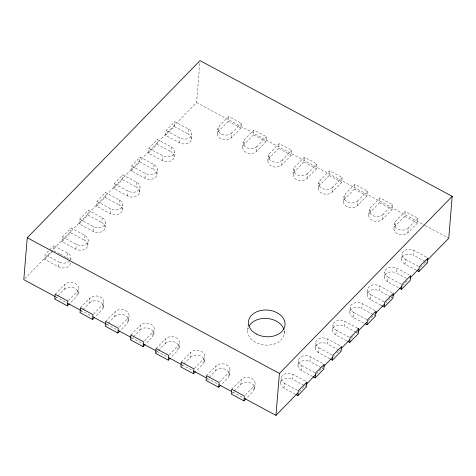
<?xml version="1.0" encoding="UTF-8"?>
<svg xmlns="http://www.w3.org/2000/svg" width="476" height="476" viewBox="0 0 476 476"><rect width="100%" height="100%" fill="white"/><g stroke="black" fill="none" stroke-linecap="round" stroke-linejoin="round"><path stroke-width="0.36" stroke-dasharray="2.38 1.78" d="M70.531 263.127A7.652 5.563 4.7 0 1 58.59 266.828L44.72 259.366L45.119 254.541L49.183 250.376M70.513 259.712A7.652 5.563 4.7 0 0 67.628 253.149L53.758 245.687L53.36 250.507L59.667 253.904M58.59 266.828L58.988 262.008L45.119 254.541M84.906 235.436L84.508 240.261A7.652 5.563 4.7 0 1 86.495 248.079A7.652 5.563 4.7 0 1 75.868 249.115L61.999 241.653L62.398 236.834L71.037 227.974L84.906 235.436A7.652 5.563 4.7 0 1 86.888 243.26A7.652 5.563 4.7 0 1 76.267 244.295L62.398 236.834M57.804 296.018L64.308 289.349L64.7 284.529A7.652 5.563 4.7 0 1 75.327 283.494A7.652 5.563 4.7 0 1 77.308 291.312L76.916 296.137L69.912 303.313M67.628 253.149L67.229 257.974A7.652 5.563 4.7 0 1 68.717 259.003M61.999 241.653L70.638 232.8L71.037 227.974M70.811 259.682L70.924 258.301M75.868 249.115L76.267 244.295M102.185 217.728L101.787 222.548A7.652 5.563 4.7 0 1 103.774 230.366A7.652 5.563 4.7 0 1 93.147 231.401L79.278 223.94L79.676 219.121L88.316 210.261L102.185 217.728A7.652 5.563 4.7 0 1 104.167 225.547A7.652 5.563 4.7 0 1 93.546 226.582L79.676 219.121M78.231 293.466L78.629 288.646M79.278 223.94L87.917 215.087L88.316 210.261M87.81 245.414L88.203 240.588M93.147 231.401L93.546 226.582M119.464 200.015L119.065 204.835A7.652 5.563 4.7 0 1 121.047 212.659A7.652 5.563 4.7 0 1 110.426 213.694L96.557 206.227L96.955 201.407L105.595 192.554L119.464 200.015A7.652 5.563 4.7 0 1 121.445 207.833A7.652 5.563 4.7 0 1 110.825 208.869L96.955 201.407M83.02 309.584L89.524 302.92L89.922 298.095A7.652 5.563 4.7 0 1 100.543 297.06A7.652 5.563 4.7 0 1 102.53 304.884L102.132 309.703L95.129 316.885M96.557 206.227L105.196 197.373L105.595 192.554M105.089 227.701L105.482 222.875M110.426 213.694L110.825 208.869M103.447 307.038L103.845 302.212M136.737 182.302L136.344 187.122A7.652 5.563 4.7 0 1 138.326 194.946A7.652 5.563 4.7 0 1 127.705 195.981L113.835 188.52L114.234 183.694L122.867 174.841L136.737 182.302A7.652 5.563 4.7 0 1 138.724 190.12A7.652 5.563 4.7 0 1 128.098 191.156L114.234 183.694M113.835 188.52L122.475 179.66L122.867 174.841M122.362 209.987L122.76 205.168M108.236 323.156L114.74 316.486L115.138 311.667A7.652 5.563 4.7 0 1 125.759 310.632A7.652 5.563 4.7 0 1 127.746 318.45L127.348 323.275L120.345 330.451M127.705 195.981L128.098 191.156M154.016 164.589L153.623 169.414A7.652 5.563 4.7 0 1 155.604 177.233A7.652 5.563 4.7 0 1 144.984 178.268L131.114 170.807L131.507 165.981L140.146 157.128L154.016 164.589A7.652 5.563 4.7 0 1 156.003 172.413A7.652 5.563 4.7 0 1 145.376 173.448L131.507 165.981M131.114 170.807L139.754 161.947L140.146 157.128M128.663 320.604L129.061 315.784M139.641 192.274L140.039 187.455M144.984 178.268L145.376 173.448M171.295 146.876L170.902 151.701A7.652 5.563 4.7 0 1 172.883 159.519A7.652 5.563 4.7 0 1 162.262 160.555L148.393 153.094L148.786 148.268L157.425 139.414L171.295 146.876A7.652 5.563 4.7 0 1 173.282 154.7A7.652 5.563 4.7 0 1 162.655 155.735L148.786 148.268M133.453 336.722L139.956 330.058L140.355 325.239A7.652 5.563 4.7 0 1 150.975 324.198A7.652 5.563 4.7 0 1 152.963 332.022L152.564 336.841L145.561 344.023M148.393 153.094L157.032 144.24L157.425 139.414M156.919 174.561L157.318 169.742M162.262 160.555L162.655 155.735M188.573 129.169L188.181 133.988A7.652 5.563 4.7 0 1 190.162 141.806A7.652 5.563 4.7 0 1 179.541 142.842L165.672 135.38L166.065 130.561L174.704 121.701L188.573 129.169A7.652 5.563 4.7 0 1 190.561 136.987A7.652 5.563 4.7 0 1 179.934 138.022L166.065 130.561M153.879 334.176L154.278 329.35M165.672 135.38L174.311 126.527L174.704 121.701M174.198 156.854L174.597 152.028M179.541 142.842L179.934 138.022M158.675 350.294L165.172 343.624L165.571 338.805A7.652 5.563 4.7 0 1 176.191 337.77A7.652 5.563 4.7 0 1 178.179 345.588L177.78 350.413L170.783 357.589M191.477 139.141L191.876 134.315M24.835 278.615L196.582 102.56L199.849 62.838M179.095 347.742L179.494 342.922M183.891 363.86L190.388 357.196L190.787 352.377A7.652 5.563 4.7 0 1 201.413 351.342A7.652 5.563 4.7 0 1 203.395 359.16L203.002 363.979L195.999 371.161M217.461 133.673L217.853 128.853M218.776 131.007L219.168 126.182L228.676 116.441L241.284 123.224L240.886 128.05L231.384 137.79A7.652 5.563 4.7 0 1 220.757 138.825A7.652 5.563 4.7 0 1 218.776 131.007L228.278 121.261L228.676 116.441M204.317 361.314L204.71 356.488M231.384 137.79L231.782 132.971L241.284 123.224M209.107 377.432L215.61 370.768L216.003 365.943A7.652 5.563 4.7 0 1 226.63 364.908A7.652 5.563 4.7 0 1 228.611 372.726L228.218 377.551L221.215 384.727M242.677 147.245L243.075 142.419M243.992 144.573L244.39 139.754L253.892 130.013L266.5 136.796L266.102 141.616L256.6 151.362A7.652 5.563 4.7 0 1 245.979 152.397A7.652 5.563 4.7 0 1 243.992 144.573L253.494 134.833L253.892 130.013M229.533 374.88L229.926 370.06M256.6 151.362L256.998 146.537L266.5 136.796M234.323 390.998L240.826 384.334L241.219 379.515A7.652 5.563 4.7 0 1 251.846 378.479A7.652 5.563 4.7 0 1 253.827 386.298L253.434 391.117L246.431 398.299M247.74 330.041L248.139 325.15M267.893 160.811L268.291 155.991M269.208 158.145L269.606 153.32L279.109 143.579L291.717 150.362L291.318 155.188L281.816 164.928A7.652 5.563 4.7 0 1 271.195 165.963A7.652 5.563 4.7 0 1 269.208 158.145L278.71 148.405L279.109 143.579M254.749 388.452L255.142 383.626M281.816 164.928L282.214 160.109L291.717 150.362M293.109 174.383L293.508 169.557M294.424 171.711L294.822 166.892L304.325 157.151L316.933 163.934L316.534 168.754L307.032 178.5A7.652 5.563 4.7 0 1 296.411 179.535A7.652 5.563 4.7 0 1 294.424 171.711L303.926 161.971L304.325 157.151M284.315 333.515L284.654 329.321M280.727 382.984L281.126 378.164M295.376 394.241L284.029 388.136L284.428 383.317A7.652 5.563 4.7 0 1 282.441 375.493A7.652 5.563 4.7 0 1 293.067 374.457L305.675 381.24M307.032 178.5L307.431 173.675L316.933 163.934M304.015 385.387L292.669 379.283L293.067 374.457M298.006 365.27L298.404 360.451M312.655 376.528L301.308 370.423L301.707 365.604A7.652 5.563 4.7 0 1 299.719 357.779A7.652 5.563 4.7 0 1 310.346 356.744L322.954 363.533M318.325 187.949L318.724 183.129M319.64 185.283L320.039 180.458L329.541 170.717L342.149 177.5L341.756 182.326L332.248 192.066A7.652 5.563 4.7 0 1 321.627 193.101A7.652 5.563 4.7 0 1 319.64 185.283L329.148 175.543L329.541 170.717M321.294 367.674L309.947 361.57L310.346 356.744M315.285 347.563L315.683 342.738M329.933 358.821L318.587 352.71L318.985 347.891A7.652 5.563 4.7 0 1 316.998 340.072A7.652 5.563 4.7 0 1 327.625 339.037L340.233 345.82M332.248 192.066L332.647 187.246L342.149 177.5M338.573 349.961L327.226 343.856L327.625 339.037M332.563 329.85L332.962 325.025M343.547 201.521L343.94 196.695M344.862 198.849L345.255 194.03L354.757 184.289L367.365 191.072L366.972 195.892L357.47 205.638A7.652 5.563 4.7 0 1 346.843 206.673A7.652 5.563 4.7 0 1 344.862 198.849L354.364 189.109L354.757 184.289M346.582 340.768L335.866 335.003L336.258 330.177A7.652 5.563 4.7 0 1 334.277 322.359A7.652 5.563 4.7 0 1 344.898 321.324L356.881 327.768M355.852 332.248L344.505 326.143L344.898 321.324M357.47 205.638L357.863 200.812L367.365 191.072M349.842 312.137L350.241 307.317M363.86 323.055L353.144 317.29L353.537 312.464A7.652 5.563 4.7 0 1 351.556 304.646A7.652 5.563 4.7 0 1 362.177 303.611L375.415 310.733M368.763 215.087L369.156 210.267M373.13 314.541L361.784 308.43L362.177 303.611M370.078 212.421L370.471 207.595L379.973 197.855L392.587 204.644L392.188 209.464L382.686 219.204A7.652 5.563 4.7 0 1 372.059 220.239A7.652 5.563 4.7 0 1 370.078 212.421L379.58 202.681L379.973 197.855M367.121 294.424L367.52 289.604M381.139 305.342L370.423 299.577L370.816 294.757A7.652 5.563 4.7 0 1 368.835 286.933A7.652 5.563 4.7 0 1 379.455 285.897L392.063 292.68M382.686 219.204L383.079 214.384L392.587 204.644M390.409 296.828L379.063 290.723L379.455 285.897M384.4 276.711L384.798 271.891M398.418 287.629L387.702 281.863L388.095 277.044A7.652 5.563 4.7 0 1 386.113 269.22A7.652 5.563 4.7 0 1 396.734 268.184L409.342 274.973M393.979 228.659L394.372 223.839M395.294 225.987L395.687 221.167L405.195 211.427L417.803 218.21L417.404 223.03L407.902 232.776A7.652 5.563 4.7 0 1 397.276 233.811A7.652 5.563 4.7 0 1 395.294 225.987L404.796 216.247L405.195 211.427M406.427 278.436L396.341 273.01L396.734 268.184M401.679 259.003L402.077 254.178M416.327 270.261L404.981 264.15L405.373 259.331A7.652 5.563 4.7 0 1 403.392 251.512A7.652 5.563 4.7 0 1 414.013 250.477L426.621 257.26M407.902 232.776L408.301 227.95L417.803 218.21M424.967 261.401L413.62 255.297L414.013 250.477M49.688 249.852L53.758 245.687M44.72 259.366L52.854 251.03M55.198 294.269L64.7 284.529M54.805 299.095L57.304 296.53M68.306 300.54L77.308 291.312M80.414 307.841L89.922 298.095M80.022 312.661L82.521 310.096M93.528 314.112L102.53 304.884M105.636 321.407L115.138 311.667M105.737 325.715L107.737 323.668M119.244 327.167L127.746 318.45M130.852 334.979L140.355 325.239M130.454 339.799L132.953 337.234M144.46 340.739L152.963 332.022M156.069 348.545L165.571 338.805M155.67 353.37L158.169 350.806M169.176 354.816L178.179 345.588M181.285 362.117L190.787 352.377M180.886 366.937L183.391 364.372M194.392 368.388L203.395 359.16M206.501 375.683L216.003 365.943M206.102 380.508L208.607 377.944M219.609 381.954L228.611 372.726M231.717 389.255L241.219 379.515M231.824 393.563L233.823 391.51M245.324 395.015L253.827 386.298M299.321 391.439L305.544 385.054M316.439 373.886L322.668 367.502M333.563 356.334L334.604 355.269M336.675 353.138L338.751 351.014M351.205 338.246L354.317 335.056M356.393 332.926L357.434 331.867M368.329 320.693L374.553 314.315M385.453 303.141L392.194 296.227M402.571 285.588L408.283 279.739M420.213 267.506L423.331 264.317M423.848 263.781L426.442 261.122M196.582 102.56L424.58 225.243M425.235 225.594L448.755 238.25M228.278 121.261L240.886 128.05M253.494 134.833L266.102 141.616M278.71 148.405L291.318 155.188M303.926 161.971L316.534 168.754M329.148 175.543L341.756 182.326M354.364 189.109L366.972 195.892M379.58 202.681L392.188 209.464M404.796 216.247L417.404 223.03M174.311 126.527L188.181 133.988M425.598 261.74L427.484 262.758M405.373 259.331L419.243 266.792M157.032 144.24L170.902 151.701M388.095 277.044L401.964 284.505M139.754 161.947L153.623 169.414M391.04 297.167L392.932 298.184M370.816 294.757L384.685 302.218M122.475 179.66L136.344 187.122M373.761 314.88L375.653 315.897M353.537 312.464L367.407 319.932M105.196 197.373L119.065 204.835M356.482 332.587L358.374 333.611M336.258 330.177L350.128 337.639M87.917 215.087L101.787 222.548M339.204 350.3L341.096 351.318M318.985 347.891L332.855 355.352M70.638 232.8L84.508 240.261M321.925 368.013L323.817 369.031M301.707 365.604L315.576 373.065M60.297 254.243L66.598 257.635M304.646 385.727L306.538 386.744M284.428 383.317L298.297 390.778M55.811 296.905L66.92 302.879M80.634 310.263L92.398 316.594M106.767 324.323L117.221 329.951M131.59 337.68L142.044 343.309M157.068 351.395L167.522 357.018M181.897 364.753L193 370.727M207.375 378.462L217.824 384.084M232.853 392.17L243.307 397.793M404.981 264.15A7.652 5.563 4.7 0 1 402.993 256.332A7.652 5.563 4.7 0 1 413.62 255.297M284.029 388.136A7.652 5.563 4.7 0 1 282.048 380.318A7.652 5.563 4.7 0 1 292.669 379.283M353.144 317.29A7.652 5.563 4.7 0 1 351.157 309.471A7.652 5.563 4.7 0 1 361.784 308.43M387.702 281.863A7.652 5.563 4.7 0 1 385.715 274.045A7.652 5.563 4.7 0 1 396.341 273.01M318.587 352.71A7.652 5.563 4.7 0 1 316.599 344.892A7.652 5.563 4.7 0 1 327.226 343.856M69.609 260.973A7.652 5.563 4.7 0 1 58.988 262.008M301.308 370.423A7.652 5.563 4.7 0 1 299.321 362.605A7.652 5.563 4.7 0 1 309.947 361.57M370.423 299.577A7.652 5.563 4.7 0 1 368.436 291.758A7.652 5.563 4.7 0 1 379.063 290.723M335.866 335.003A7.652 5.563 4.7 0 1 333.878 327.179A7.652 5.563 4.7 0 1 344.505 326.143M215.61 370.768A7.652 5.563 4.7 0 1 226.231 369.727A7.652 5.563 4.7 0 1 228.218 377.551M114.74 316.486A7.652 5.563 4.7 0 1 125.366 315.451A7.652 5.563 4.7 0 1 127.348 323.275M240.826 384.334A7.652 5.563 4.7 0 1 251.447 383.299A7.652 5.563 4.7 0 1 253.434 391.117M64.308 289.349A7.652 5.563 4.7 0 1 74.928 288.313A7.652 5.563 4.7 0 1 76.916 296.137M165.172 343.624A7.652 5.563 4.7 0 1 175.799 342.589A7.652 5.563 4.7 0 1 177.78 350.413M89.524 302.92A7.652 5.563 4.7 0 1 100.144 301.885A7.652 5.563 4.7 0 1 102.132 309.703M190.388 357.196A7.652 5.563 4.7 0 1 201.015 356.161A7.652 5.563 4.7 0 1 203.002 363.979M139.956 330.058A7.652 5.563 4.7 0 1 150.583 329.023A7.652 5.563 4.7 0 1 152.564 336.841M408.301 227.95A7.652 5.563 4.7 0 1 397.674 228.986A7.652 5.563 4.7 0 1 395.687 221.167M383.079 214.384A7.652 5.563 4.7 0 1 372.458 215.42A7.652 5.563 4.7 0 1 370.471 207.595M357.863 200.812A7.652 5.563 4.7 0 1 347.242 201.848A7.652 5.563 4.7 0 1 345.255 194.03M231.782 132.971A7.652 5.563 4.7 0 1 221.156 134.006A7.652 5.563 4.7 0 1 219.168 126.182M256.998 146.537A7.652 5.563 4.7 0 1 246.372 147.572A7.652 5.563 4.7 0 1 244.39 139.754M282.214 160.109A7.652 5.563 4.7 0 1 271.588 161.144A7.652 5.563 4.7 0 1 269.606 153.32M307.431 173.675A7.652 5.563 4.7 0 1 296.804 174.71A7.652 5.563 4.7 0 1 294.822 166.892M332.647 187.246A7.652 5.563 4.7 0 1 322.026 188.282A7.652 5.563 4.7 0 1 320.039 180.458M284.208 330.713A18.368 13.346 4.7 0 1 265.09 345.094A18.368 13.346 4.7 0 1 248.186 327.982"/><path stroke-width="0.71" d="M426.96 260.592L448.755 238.25L452.2 196.32L200.033 60.63L27.245 237.75L23.8 279.68L55.157 296.554M67.413 305.878L67.806 301.052L55.198 294.269L54.805 299.095L67.413 305.878L69.413 303.825M92.63 319.444L93.022 314.624L80.414 307.841L80.022 312.661L92.63 319.444L94.629 317.397M117.846 333.016L118.244 328.19L105.636 321.407L105.238 326.233L117.846 333.016L119.845 330.963M143.062 346.582L143.46 341.762L130.852 334.979L130.454 339.799L143.062 346.582L145.061 344.535M168.278 360.153L168.677 355.334L156.069 348.545L155.67 353.37L168.278 360.153L170.277 358.101M193.494 373.725L193.893 368.9L181.285 362.117L180.886 366.937L193.494 373.725L195.499 371.673M218.716 387.291L219.109 382.472L206.501 375.683L206.102 380.508L218.716 387.291L220.715 385.239M243.932 400.863L244.325 396.038L231.717 389.255L231.324 394.074L243.932 400.863L245.931 398.811M244.61 398.495L275.967 415.37L279.418 373.44L452.2 196.32M297.899 395.598L298.297 390.778L306.937 381.925L306.538 386.744L297.899 395.598L296.007 394.58M315.177 377.89L315.576 373.065L324.215 364.211L323.817 369.031L315.177 377.89L313.285 376.873M332.456 360.177L332.855 355.352L341.488 346.498L341.096 351.318L332.456 360.177L330.564 359.16M347.843 341.447L349.735 342.464L350.128 337.639L358.767 328.785L357.512 328.107M358.767 328.785L358.374 333.611L349.735 342.464M367.014 324.751L367.407 319.932L376.046 311.072L375.653 315.897L367.014 324.751L365.122 323.734M384.293 307.038L384.685 302.218L393.325 293.359L392.932 298.184L384.293 307.038L381.77 305.681M401.571 289.331L401.964 284.505L410.604 275.652L410.211 280.471L401.571 289.331L399.679 288.307M418.85 271.618L419.243 266.792L427.882 257.938L427.484 262.758L418.85 271.618L416.958 270.6M275.967 415.37L297.762 393.033M306.062 384.525L315.404 374.945M323.704 366.437L332.528 357.393M340.828 348.884L349.646 339.84M357.952 331.332L366.77 322.294M375.594 313.25L384.412 304.206M392.712 295.697L401.536 286.653M409.836 278.145L418.66 269.101M27.245 237.75L279.418 373.44M67.568 303.23L80.634 310.263M93.046 316.945L106.112 323.972M118.524 330.653L130.942 337.329M143.353 344.011L156.42 351.044M168.831 357.72L181.243 364.402M193.655 371.078L206.066 377.76M219.133 384.786L231.544 391.468M249.007 326.131A18.368 13.346 4.7 0 1 267.357 318.498A18.368 13.346 4.7 0 1 283.857 329.332M256.35 334.015A18.368 13.346 4.7 0 0 284.999 325.126A18.368 13.346 4.7 0 0 258.795 311.024A18.368 13.346 4.7 0 0 256.35 334.015"/></g></svg>
